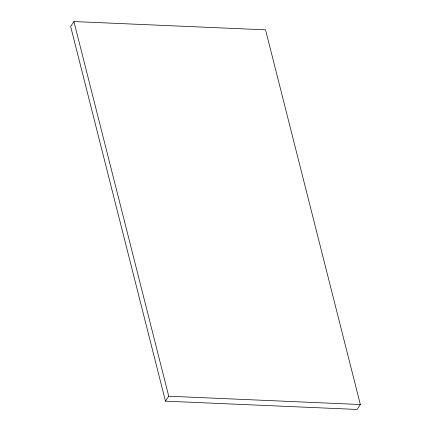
<?xml version="1.0" encoding="UTF-8"?>
<svg xmlns="http://www.w3.org/2000/svg" width="431" height="431" viewBox="0 0 431 431"><rect width="100%" height="100%" fill="white"/><g stroke="black" fill="none" stroke-linecap="round" stroke-linejoin="round"><path stroke-width="0.65" d="M73.927 21.55L70.652 26.48L165.456 401.159L357.073 409.45L360.348 404.52L265.544 29.841L73.927 21.55L168.736 396.224L165.456 401.159M168.736 396.224L360.348 404.52"/></g></svg>
